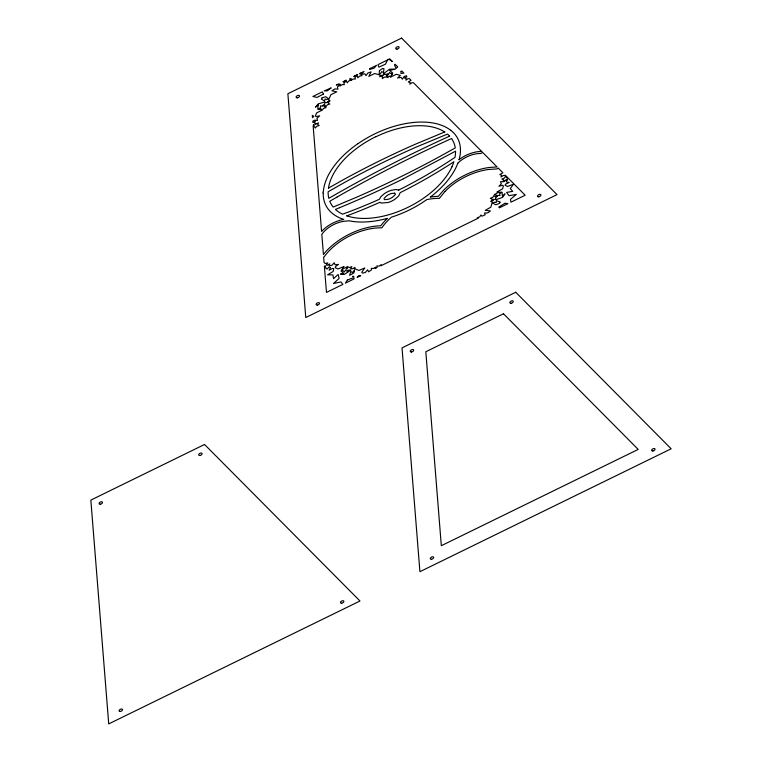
<?xml version="1.0" encoding="UTF-8"?>
<svg xmlns="http://www.w3.org/2000/svg" width="762" height="762" viewBox="0 0 762 762"><rect width="100%" height="100%" fill="white"/><g stroke="black" fill="none" stroke-linecap="round" stroke-linejoin="round"><path stroke-width="1.14" d="M387.572 59.941L385.505 64.141L378.905 67.161L377.981 64.637L389.763 58.874L392.478 61.608L388.925 59.284M444.998 191.5L439.341 198.377L438.198 198.368A45.911 25.937 -26.8 0 0 426.863 199.577L421.748 203.006A74.152 41.891 -26.8 0 1 409.08 210.102A73.457 41.5 -26.8 0 1 391.373 217.189A45.52 25.718 -26.8 0 0 382.534 226.847L381.886 227.771L376.904 227.933A47.273 26.708 -26.8 0 0 326.85 253.394L324.479 256.384A1.505 0.848 -26.8 0 1 323.64 257.051L324.069 262.461L325.26 263.538L327.774 262.88L326.212 265.109L327.431 265.252L329.746 263.843L329.079 265.652L332.013 265.3L334.185 262.719L335.051 264.738L338.471 264.424L335.413 266.652L335.385 267.805L338.099 268.948L344.043 266.462L342.967 268.014L344.71 268.214L347.024 266.805L346.777 268.786L347.824 266.748L349.348 267.576L351.873 266.643L350.625 268.71L352.711 268.738L355.025 267.338L354.359 269.148L354.844 268.776L358.835 270.453L364.788 267.976L361.74 272.348L362.569 273.167L365.446 272.386L367.617 269.805L368.579 271.815L371.57 269.843L371.313 268.281L373.428 268.51L375.742 267.11L375.199 268.576L377.123 267.472L376.866 265.909L378.981 266.138L381.295 264.738L380.914 265.786L478.279 218.161L477.26 217.799L479.774 216.837L480.946 214.998L481.946 216.198L485.251 214.741L484.432 213.017L487.737 212.922L490.423 210.912L485.213 210.35L490.842 207.169L492.357 201.987L490.595 201.368L493.109 200.416L493.843 199.244L491.519 200.701L492.071 198.911L490.299 198.291L492.814 197.329L493.986 195.491L494.986 196.691L495.662 196.548L496.119 195.053L494.357 194.434L496.872 193.472L497.748 192.091L496.919 192.034L502.549 188.852L503.425 185.957L502.549 185.242L498.939 186.28L501.348 183.747L500.396 181.766L503.701 181.67L505.882 180.042L503.044 181.461L503.596 179.67L501.825 179.041L504.339 178.089L505.511 176.251L506.511 177.451L507.33 177.279L505.397 175.327L503.301 175.536L501.044 176.994L501.596 175.203L499.824 174.574L502.872 172.784L498.158 168.04A1.505 0.848 -26.8 0 1 496.338 168.983L488.585 169.469A46.368 26.203 -26.8 0 0 444.989 191.5M324.479 267.51L325.488 266.062L324.364 266.062L326.469 292.418L342.919 284.369L340.89 281.95L333.48 283.493L339.109 278.435L338.147 274.472L333.527 278.663L332.946 274.92L327.603 274.806L333.118 271.472L333.775 268.672L332.584 268.395L329.127 270.186L330.479 267.567L329.327 266.852L326.974 269.072L326.079 267.805L324.517 268.081M357.969 143.675L362.245 140.846A74.352 42.005 -26.8 0 1 374.561 133.979A73.838 41.719 -26.8 0 1 450.704 130.302M328.422 188.138L342.548 180.175A501.863 283.531 -26.8 0 1 414.728 144.485L444.732 131.95M403.317 178.813L455.552 151.181A67.961 38.395 -26.8 0 1 455 157.363A296.132 167.307 -26.8 0 1 398.688 190.081M339.547 207.721L335.432 209.417A68.532 38.719 -26.8 0 0 342.557 214.189A307.019 173.45 -26.8 0 0 379.371 199.282L380.848 196.739L384.134 193.824A14.764 8.344 -26.8 0 1 391.468 190.262L395.859 189.519L398.688 190.071M351.025 80.267L348.682 80.982L347.262 82.801L346.529 81.448L345.577 81.572L343.881 83.191L344.386 84.658L342.148 84.601L339.938 86.116L340.366 84.353L338.671 83.868L336.309 85.02L340.09 84.534L337.395 86.973L337.937 89.135L334.823 88.935L331.956 90.792L336.737 91.859L330.908 94.678L328.574 99.965L330.127 100.784L327.593 101.556L326.698 102.708L329.136 101.394L328.308 103.222L329.86 104.042L327.336 104.813L325.917 106.632L325.022 105.299L324.374 106.728L326.079 107.623L323.298 108.471L322.555 109.985L316.725 112.805L315.392 115.767L316.097 116.586L319.659 115.834L316.954 118.272L317.497 120.434L314.382 120.234L312.782 121.272L312.953 122.568L315.325 121.244L314.496 123.073L316.049 123.892L315.525 124.054L318.506 122.844L317.678 124.673L319.23 125.482L316.706 126.254L315.287 128.073L314.554 126.721L313.23 126.892L321.593 231.467A24.089 13.611 -26.8 0 1 343.786 219.446L340.023 218.008A2.629 1.486 -26.8 0 1 339.09 217.58A73.838 41.719 -26.8 0 1 329.908 211.122L329.736 210.922A2.629 1.486 -26.8 0 1 329.317 210.445A73.543 41.548 -26.8 0 1 323.231 193.119M394.554 193.177L391.449 193.491A10.658 6.02 -26.8 0 0 389.582 194.158L388.106 194.881A10.754 6.077 -26.8 0 0 386.858 195.653L384.219 198.234A2.543 1.438 -26.8 0 0 384.867 199.663L387.972 199.339A10.658 6.02 -26.8 0 0 389.839 198.682L391.316 197.958A10.763 6.077 -26.8 0 0 392.573 197.187L395.211 194.605A2.543 1.438 -26.8 0 0 394.564 193.186M351.053 80.134L349.653 79.4L350.072 78.476L351.339 78.81L350.958 80.562L353.139 79.038L355.397 79.058L354.854 77.61L356.225 76.267L357.521 76.286L357.797 77.848L359.578 76.105L362.055 75.657L360.893 74.552L362.16 72.714L359.464 73.695L363.979 71.485L361.245 74.428L364.779 73.809L366.046 75.619L367.875 73L371.084 71.885L368.837 76.4L374.647 73.514L380.067 75.009L379.695 76.771L381.867 75.238L383.296 75.257L380.771 76.371L382.667 76.876L382.286 78.629L384.467 77.095L386.725 77.124L386.41 75.448L387.944 75.857L387.563 77.61L389.744 76.086L391.068 76.095L390.468 77.162L396.278 74.285L400.355 75.381L397.564 77.962L401.088 77.353L402.365 79.162L404.184 76.543L406.498 75.733L406.841 76.876L404.346 77.934L406.232 78.438L405.86 80.191L408.032 78.657L409.423 78.676L411.07 80.334L408.261 81.972L410.147 82.467L409.775 84.23L411.956 82.696L413.433 82.715L481.708 151.476M449.618 136.093L449.637 136.122A783.736 442.789 -26.8 0 0 336.261 194.043L328.822 198.33A68.123 38.491 -26.8 0 1 328.127 191.757L342.614 183.547A496.824 280.683 -26.8 0 1 416.69 146.885L447.532 134.064L449.551 136.027M323.431 254.441L321.812 234.21A1.534 0.867 -26.8 0 0 322.221 233.81A21.107 11.925 -26.8 0 1 347.32 221.047L348.691 220.732A74.114 41.872 -26.8 0 0 387.439 218.342A48.501 27.403 -26.8 0 0 380.79 225.752L376.914 225.99A50.282 28.413 -26.8 0 0 323.44 254.441M375.799 136.693A69.066 39.014 -26.8 0 0 364.36 143.075L360.54 145.59A68.704 38.814 -26.8 0 0 328.47 188.128M451.933 166.859A68.551 38.729 -26.8 0 1 419.3 201.025A69.113 39.043 -26.8 0 1 407.841 207.388A68.551 38.729 -26.8 0 1 346.786 215.837M375.952 136.75A68.551 38.729 -26.8 0 1 444.808 132.055M403.327 178.832A607.8 343.386 -26.8 0 1 339.547 207.702M459.019 159.725A23.784 13.44 -26.8 0 1 481.603 151.447M459.067 159.715A73.619 41.596 -26.8 0 0 453.733 132.959L451.209 130.645A2.6 1.467 -26.8 0 0 450.752 130.264M357.95 143.647A73.981 41.796 -26.8 0 0 323.383 191.348A2.638 1.486 -26.8 0 0 323.069 192.957M346.72 215.884A309.372 174.784 -26.8 0 0 380.019 202.244A7.61 4.296 -26.8 0 0 381.486 203.054L388.382 202.444A14.821 8.372 -26.8 0 0 394.954 199.244L398.678 195.996L400.221 192.634A300.657 169.859 -26.8 0 0 453.895 161.735L452.99 164.268A66.275 37.443 -26.8 0 1 451.895 166.859M379.428 70.685L379.171 74.085L380.667 73.447L381.686 71.609L383.419 72.561L384 68.751L382.61 68.456L379.428 70.685M401.06 71.457L400.917 73.447L403.936 73.152L401.764 70.961L401.06 71.457M318.154 105.08L317.744 109.147L318.354 109.252L320.545 107.556L320.459 105.766L322.669 106.166L323.983 105.432L322.755 105.594L324.831 103.984L324.745 102.356L325.717 102.527L324.374 102.156L318.249 103.842L315.439 107.194L318.154 105.08M506.625 180.089L506.359 181.88L509.168 182.47L505.644 184.09L505.092 185.223L507.597 186.471L513.578 184.175L510.273 188.528L512.693 191.367L506.635 192.405L508.968 195.691L516.322 194.396L510.464 199.349L510.921 202.187L525.161 195.224L507.94 177.889L507.111 178.632L507.482 180.156L506.625 180.089M357.635 74.59L353.978 76.371L357.635 74.59M354.463 270.396L353.854 272.977L349.587 275.349L350.796 271.396L352.254 272.567L354.463 270.396M500.015 202.111L499.548 203.378L495.881 204.787L492.719 203.197L494.071 202.321L496.252 202.473L496.31 200.568L500.015 202.111M369.875 68.599L369.599 69.352L373.971 68.256L376.542 65.341L369.875 68.599M457.886 163.125L456.505 166.459A73.628 41.596 -26.8 0 1 430.301 197.101A48.539 27.422 -26.8 0 1 438.302 196.329L443.608 190.224A49.34 27.88 -26.8 0 1 489.013 167.507L497.072 166.935L482.356 152.124A1.514 0.857 -26.8 0 1 480.336 153.505A20.774 11.735 -26.8 0 0 457.886 163.116M322.069 97.841L321.412 99.127L324.622 101.089L325.012 99.098L327.022 99.46L328.451 98.669L325.755 96.707L322.069 97.841M384.277 73.466L383.791 74.362L384.372 73.047L389.515 69.209L395.488 69.056L389.611 70.523L392.763 73.038L390.725 73.552L389.563 72.457L388.544 74.295L386.858 75.009L387.963 73.933L385.439 74.571L384.277 73.466M392.344 73.79L391.62 75.086L392.344 73.79M313.696 116.376L312.496 117.691L312.306 115.367L313.696 116.376M347.367 280.045L345.386 283.159L354.073 278.911L353.863 277.568L347.367 280.045M345.529 270.205L344.253 272.034L343.357 270.777L341.3 271.139L343.691 273.51L340.443 274.072L344.481 274.349L350.853 270.072L348.977 269.986L347.053 271.672L346.986 270.034L345.529 270.205M504.873 193.986L502.52 197.396L496.376 199.549L494.909 199.32L495.957 199.396L495.586 197.872L497.481 196.177L496.205 196.434L497.834 195.386L500.015 195.539L499.643 194.015L501.539 192.319L499.043 192.834L498.453 192.138L502.11 192.376L502.396 196.225L504.873 193.986M342.671 268.434L341.147 270.986L342.852 269.548L342.671 268.434M313.525 124.663L313.182 126.225L314.201 125.425L314.154 124.463L313.525 124.663M397.593 66.761L396.116 68.437L394.44 64.884L395.078 64.227L397.593 66.761M358.559 276.035L357.121 277.425L360.712 275.663L358.559 276.035M331.013 87.992L327.412 90.792L324.145 90.964L331.013 87.992M346.053 80.248L344.1 81.763L344.834 81.667L342.91 81.791L346.053 80.248M504.93 203.321L498.758 207.064L499.405 207.826L507.93 203.654L504.93 203.321M337.271 196.92L329.765 201.235A68.532 38.719 -26.8 0 0 333.213 207.073L356.835 197.11A595.522 336.452 -26.8 0 0 440.379 156.2L455.276 147.914A68.37 38.624 -26.8 0 0 451.552 138.522A779.107 440.169 -26.8 0 0 337.271 196.901M323.459 94.05L317.021 97.412L312.896 96.469L322.269 91.888L323.459 94.05M401.593 38.1L287.874 93.726L305.772 317.525L557.022 194.624L401.593 38.1M204.549 444.475L90.84 500.101L108.728 723.9L359.978 600.999L204.549 444.475M515.731 292.265L402.022 347.891L419.91 571.691L671.16 448.789L515.731 292.265M503.492 313.753L425.815 351.749L441.322 545.706L638.194 449.409L503.492 313.753M320.935 108.985L318.564 109.29L321.364 109.776L320.935 108.985M353.682 276.425L352.606 276.406L353.682 276.425M411.499 351.996A1.848 1.048 -26.8 0 0 413.614 349.958A1.848 1.048 -26.8 0 0 410.747 350.349A1.848 1.048 -26.8 0 0 411.499 351.996M511.112 303.276A1.848 1.048 -26.8 0 0 513.226 301.228A1.848 1.048 -26.8 0 0 510.359 301.628A1.848 1.048 -26.8 0 0 511.112 303.276M431.511 559.27A1.848 1.048 -26.8 0 0 433.626 557.222A1.848 1.048 -26.8 0 0 430.759 557.622A1.848 1.048 -26.8 0 0 431.511 559.27M652.872 450.99A1.848 1.048 -26.8 0 0 654.996 448.942A1.848 1.048 -26.8 0 0 652.129 449.342A1.848 1.048 -26.8 0 0 652.872 450.99M538.734 196.825A1.848 1.048 -26.8 0 0 540.849 194.786A1.848 1.048 -26.8 0 0 537.982 195.177A1.848 1.048 -26.8 0 0 538.734 196.825M317.373 305.105A1.848 1.048 -26.8 0 0 319.488 303.066A1.848 1.048 -26.8 0 0 316.621 303.457A1.848 1.048 -26.8 0 0 317.373 305.105M396.973 49.111A1.848 1.048 -26.8 0 0 399.088 47.073A1.848 1.048 -26.8 0 0 396.221 47.463A1.848 1.048 -26.8 0 0 396.973 49.111M297.361 97.831A1.848 1.048 -26.8 0 0 299.476 95.793A1.848 1.048 -26.8 0 0 296.608 96.193A1.848 1.048 -26.8 0 0 297.361 97.831M100.317 504.215A1.848 1.048 -26.8 0 0 102.432 502.168A1.848 1.048 -26.8 0 0 99.565 502.568A1.848 1.048 -26.8 0 0 100.317 504.215M199.93 455.486A1.848 1.048 -26.8 0 0 202.044 453.447A1.848 1.048 -26.8 0 0 199.187 453.838A1.848 1.048 -26.8 0 0 199.93 455.486M120.329 711.479A1.848 1.048 -26.8 0 0 122.444 709.441A1.848 1.048 -26.8 0 0 119.577 709.832A1.848 1.048 -26.8 0 0 120.329 711.479M341.7 603.199A1.848 1.048 -26.8 0 0 343.814 601.161A1.848 1.048 -26.8 0 0 340.947 601.551A1.848 1.048 -26.8 0 0 341.7 603.199"/></g></svg>
